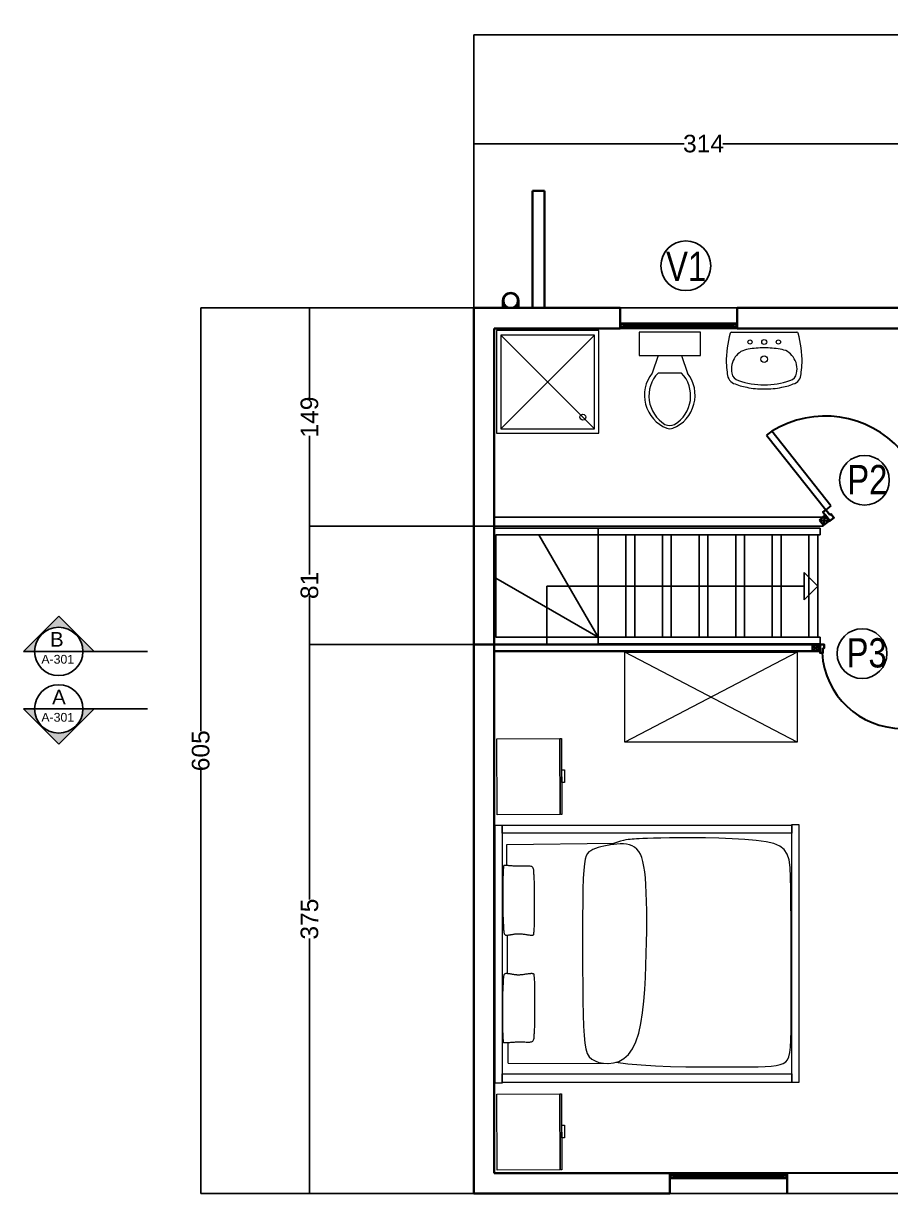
# Model space of a CAD drawing. Header units: millimetres. Extents: x 63 to 29918, y -8634 to 9350.
# Drawn here: x 17622 to 23547, y 3 to 7997 of the extents above; entities that cross this region are included whole.
import ezdxf

# ---------------------------------------------------------------- set-up
doc = ezdxf.new("R2010")
doc.units = ezdxf.units.MM
for name, color, linetype, lineweight in [('A-DOOR-FULL', 4, 'Continuous', 30), ('A-FLOR-LEVL', 7, 'Continuous', 25), ('A-FLOR-PATT', 8, 'Continuous', 18), ('A-FURN', 253, 'Continuous', 15), ('A-FURN-', 253, 'Continuous', 15), ('A-GLAZ-FULL', 4, 'Continuous', 25), ('A-WALL-FULL', 7, 'Continuous', 35)]:
    doc.layers.add(name, color=color, linetype=linetype, lineweight=lineweight)
doc.layers.add('G-ANNO-LOGO', color=3, linetype='Continuous')
doc.layers.add('quote', color=3, linetype='Continuous')
doc.styles.add('ARIAL', font='arial.ttf')
doc.styles.add('E-ROMANS', font='romans.shx', dxfattribs={"width": 0.8})
doc.styles.get("Standard").update_dxf_attribs({"font": 'arial.ttf'})
doc.dimstyles.new('E-0100_TICK_12', dxfattribs={"dimscale": 0.001, "dimtxt": 120000, "dimasz": 120, "dimexe": 60, "dimexo": 40, "dimgap": 60, "dimtad": 0, "dimrnd": 0.0005, "dimzin": 0, "dimdsep": 46, "dimtxsty": 'E-ROMANS', "dimblk": 'OBLIQUE', "dimcen": 60, "dimclrd": 256, "dimclre": 256, "dimclrt": 3, "dimadec": 0, "dimazin": 0, "dimtfac": 1, "dimtmove": 1, "dimatfit": 3, "dimldrblk": 'OPEN90', "dimfxl": 1, "dimtfillclr": 3, "dimtolj": 1, "dimtzin": 0, "dimlwd": -1, "dimarcsym": 0})

# ---------------------------------------------------------------- blocks, each defined once
blk = doc.blocks.new('32456')
at = {"layer": 'A-FURN', "color": 253}
for points in [[(6126.19, -4764.34), (5952.19, -4764.34), (5952.19, -4759.65), (6126.19, -4759.65)], [(5958.45, -4959.95), (5952.75, -4959.95), (5952.75, -4764.34), (5958.45, -4764.34)], [(5987.13, -4764.96), (5988.69, -4764.93), (5990.41, -4764.9), (5992.24, -4764.89), (5994.16, -4764.88), (5996.12, -4764.87), (5998.08, -4764.87), (6000.02, -4764.87), (6001.9, -4764.87), (6003.67, -4764.87), (6005.36, -4764.87), (6006.94, -4764.87), (6008.43, -4764.88), (6009.83, -4764.89), (6011.15, -4764.9), (6012.37, -4764.93), (6013.52, -4764.96), (6014.59, -4764.99), (6015.58, -4765.04), (6016.51, -4765.09), (6017.39, -4765.14), (6018.23, -4765.19), (6019.03, -4765.23), (6019.8, -4765.28), (6020.56, -4765.31), (6021.3, -4765.35), (6022.03, -4765.37), (6022.73, -4765.41), (6023.38, -4765.45), (6023.99, -4765.51), (6024.54, -4765.59), (6025.02, -4765.7), (6025.42, -4765.84), (6025.74, -4766.02), (6025.97, -4766.24), (6026.14, -4766.49), (6026.25, -4766.78), (6026.31, -4767.08), (6026.33, -4767.41), (6026.32, -4767.76), (6026.29, -4768.11), (6026.25, -4768.48), (6026.21, -4768.86), (6026.15, -4769.23), (6026.1, -4769.62), (6026.04, -4770), (6025.98, -4770.37), (6025.91, -4770.75), (6025.85, -4771.11), (6025.78, -4771.47), (6025.72, -4771.82), (6025.66, -4772.16), (6025.6, -4772.51), (6025.54, -4772.86), (6025.5, -4773.23), (6025.45, -4773.61), (6025.42, -4774), (6025.39, -4774.41), (6025.37, -4774.85), (6025.36, -4775.31), (6025.37, -4775.79), (6025.38, -4776.3), (6025.41, -4776.82), (6025.45, -4777.38), (6025.51, -4777.95), (6025.58, -4778.55), (6025.67, -4779.17), (6025.76, -4779.79), (6025.86, -4780.41), (6025.95, -4781.02), (6026.05, -4781.62), (6026.13, -4782.19), (6026.2, -4782.72), (6026.26, -4783.22), (6026.3, -4783.67), (6026.32, -4784.07), (6026.32, -4784.44), (6026.3, -4784.76), (6026.26, -4785.03), (6026.2, -4785.26), (6026.12, -4785.45), (6026.01, -4785.59), (6025.87, -4785.69), (6025.7, -4785.76), (6025.51, -4785.81), (6025.28, -4785.84), (6025.02, -4785.87), (6024.72, -4785.88), (6024.38, -4785.9), (6023.99, -4785.93), (6023.55, -4785.97), (6023.02, -4786.01), (6022.39, -4786.06), (6021.63, -4786.1), (6020.72, -4786.15), (6019.64, -4786.19), (6018.37, -4786.23), (6016.9, -4786.26), (6015.25, -4786.28), (6013.47, -4786.29), (6011.59, -4786.31), (6009.65, -4786.31), (6007.68, -4786.31), (6005.73, -4786.32), (6003.83, -4786.32), (6002.01, -4786.32), (6000.29, -4786.31), (5998.65, -4786.31), (5997.11, -4786.31), (5995.66, -4786.29), (5994.31, -4786.28), (5993.06, -4786.26), (5991.9, -4786.23), (5990.83, -4786.19), (5989.86, -4786.15), (5988.95, -4786.1), (5988.11, -4786.06), (5987.32, -4786.01), (5986.56, -4785.96), (5985.83, -4785.92), (5985.11, -4785.88), (5984.39, -4785.85), (5983.68, -4785.82), (5983, -4785.76), (5982.36, -4785.69), (5981.76, -4785.56), (5981.23, -4785.39), (5980.77, -4785.15), (5980.4, -4784.83), (5980.12, -4784.43), (5979.92, -4783.95), (5979.8, -4783.39), (5979.73, -4782.77), (5979.71, -4782.09), (5979.72, -4781.37), (5979.75, -4780.6), (5979.79, -4779.81), (5979.81, -4779), (5979.83, -4778.17), (5979.85, -4777.34), (5979.85, -4776.5), (5979.85, -4775.67), (5979.83, -4774.86), (5979.81, -4774.07), (5979.79, -4773.3), (5979.75, -4772.56), (5979.71, -4771.86), (5979.66, -4771.2), (5979.61, -4770.57), (5979.56, -4769.97), (5979.52, -4769.41), (5979.47, -4768.89), (5979.44, -4768.4), (5979.41, -4767.95), (5979.39, -4767.53), (5979.37, -4767.15), (5979.36, -4766.81), (5979.35, -4766.51), (5979.35, -4766.25), (5979.35, -4766.02), (5979.35, -4765.84), (5979.35, -4765.7), (5979.37, -4765.59), (5979.4, -4765.51), (5979.47, -4765.45), (5979.58, -4765.41), (5979.76, -4765.37), (5979.99, -4765.35), (5980.31, -4765.31), (5980.72, -4765.28), (5981.23, -4765.23), (5981.85, -4765.19), (5982.6, -4765.14), (5983.49, -4765.09), (5984.53, -4765.04), (5985.74, -4764.99)], [(6091.25, -4764.96), (6089.69, -4764.93), (6087.97, -4764.9), (6086.14, -4764.89), (6084.22, -4764.88), (6082.26, -4764.87), (6080.3, -4764.87), (6078.36, -4764.87), (6076.48, -4764.87), (6074.71, -4764.87), (6073.03, -4764.87), (6071.44, -4764.87), (6069.95, -4764.88), (6068.55, -4764.89), (6067.24, -4764.9), (6066.01, -4764.93), (6064.86, -4764.96), (6063.8, -4764.99), (6062.8, -4765.04), (6061.87, -4765.09), (6060.99, -4765.14), (6060.15, -4765.19), (6059.35, -4765.23), (6058.58, -4765.28), (6057.82, -4765.31), (6057.08, -4765.35), (6056.35, -4765.37), (6055.65, -4765.41), (6055, -4765.45), (6054.39, -4765.51), (6053.84, -4765.59), (6053.36, -4765.7), (6052.96, -4765.84), (6052.64, -4766.02), (6052.41, -4766.24), (6052.24, -4766.49), (6052.13, -4766.78), (6052.08, -4767.08), (6052.06, -4767.41), (6052.06, -4767.76), (6052.09, -4768.11), (6052.13, -4768.48), (6052.17, -4768.86), (6052.23, -4769.23), (6052.28, -4769.62), (6052.34, -4770), (6052.4, -4770.37), (6052.47, -4770.75), (6052.53, -4771.11), (6052.6, -4771.47), (6052.66, -4771.82), (6052.72, -4772.16), (6052.78, -4772.51), (6052.84, -4772.86), (6052.88, -4773.23), (6052.93, -4773.61), (6052.96, -4774), (6052.99, -4774.41), (6053.01, -4774.85), (6053.02, -4775.31), (6053.01, -4775.79), (6053, -4776.3), (6052.97, -4776.82), (6052.93, -4777.38), (6052.87, -4777.95), (6052.8, -4778.55), (6052.72, -4779.17), (6052.62, -4779.79), (6052.53, -4780.41), (6052.43, -4781.02), (6052.33, -4781.62), (6052.25, -4782.19), (6052.18, -4782.72), (6052.12, -4783.22), (6052.08, -4783.67), (6052.06, -4784.07), (6052.06, -4784.44), (6052.08, -4784.76), (6052.12, -4785.03), (6052.18, -4785.26), (6052.26, -4785.45), (6052.37, -4785.59), (6052.51, -4785.69), (6052.68, -4785.76), (6052.87, -4785.81), (6053.1, -4785.84), (6053.37, -4785.87), (6053.67, -4785.88), (6054, -4785.9), (6054.39, -4785.93), (6054.83, -4785.97), (6055.36, -4786.01), (6055.99, -4786.06), (6056.75, -4786.1), (6057.66, -4786.15), (6058.74, -4786.19), (6060.01, -4786.23), (6061.48, -4786.26), (6063.13, -4786.28), (6064.91, -4786.29), (6066.79, -4786.31), (6068.73, -4786.31), (6070.7, -4786.31), (6072.65, -4786.32), (6074.55, -4786.32), (6076.37, -4786.32), (6078.09, -4786.31), (6079.73, -4786.31), (6081.27, -4786.31), (6082.72, -4786.29), (6084.07, -4786.28), (6085.33, -4786.26), (6086.48, -4786.23), (6087.55, -4786.19), (6088.52, -4786.15), (6089.43, -4786.1), (6090.27, -4786.06), (6091.06, -4786.01), (6091.82, -4785.96), (6092.55, -4785.92), (6093.28, -4785.88), (6093.99, -4785.85), (6094.7, -4785.82), (6095.38, -4785.76), (6096.02, -4785.69), (6096.62, -4785.56), (6097.15, -4785.39), (6097.61, -4785.15), (6097.98, -4784.83), (6098.26, -4784.43), (6098.46, -4783.95), (6098.58, -4783.39), (6098.65, -4782.77), (6098.67, -4782.09), (6098.66, -4781.37), (6098.63, -4780.6), (6098.6, -4779.81), (6098.57, -4779), (6098.55, -4778.17), (6098.53, -4777.34), (6098.53, -4776.5), (6098.53, -4775.67), (6098.55, -4774.86), (6098.57, -4774.07), (6098.6, -4773.3), (6098.63, -4772.56), (6098.67, -4771.86), (6098.72, -4771.2), (6098.77, -4770.57), (6098.82, -4769.97), (6098.86, -4769.41), (6098.91, -4768.89), (6098.94, -4768.4), (6098.97, -4767.95), (6098.99, -4767.53), (6099.01, -4767.15), (6099.02, -4766.81), (6099.03, -4766.51), (6099.03, -4766.25), (6099.03, -4766.02), (6099.03, -4765.84), (6099.03, -4765.7), (6099.02, -4765.59), (6098.98, -4765.51), (6098.91, -4765.45), (6098.8, -4765.41), (6098.63, -4765.37), (6098.39, -4765.35), (6098.07, -4765.31), (6097.66, -4765.28), (6097.15, -4765.23), (6096.53, -4765.19), (6095.78, -4765.14), (6094.89, -4765.09), (6093.85, -4765.04), (6092.64, -4764.99)], [(6126.19, -4959.95), (6120.95, -4959.95), (6120.95, -4764.34), (6126.19, -4764.34)], [(5967.19, -4827.07), (5966.23, -4829.74), (5965.61, -4832.81), (5965.45, -4836.14), (5965.85, -4839.62), (5966.92, -4843.11), (5968.78, -4846.49), (5971.54, -4849.62), (5975.31, -4852.39), (5980.16, -4854.69), (5985.96, -4856.55), (5992.55, -4858.02), (5999.77, -4859.16), (6007.46, -4860.01), (6015.46, -4860.63), (6023.59, -4861.08), (6031.7, -4861.4), (6039.64, -4861.65), (6047.34, -4861.82), (6054.77, -4861.93), (6061.86, -4861.96), (6068.56, -4861.92), (6074.84, -4861.81), (6080.65, -4861.62), (6085.92, -4861.37), (6090.64, -4861.03), (6094.81, -4860.61), (6098.47, -4860.08), (6101.64, -4859.43), (6104.37, -4858.64), (6106.67, -4857.69), (6108.58, -4856.58), (6110.13, -4855.27), (6111.36, -4853.77), (6112.28, -4852.09), (6112.94, -4850.25), (6113.36, -4848.29), (6113.57, -4846.22), (6113.62, -4844.08), (6113.51, -4841.89), (6113.3, -4839.67), (6113, -4837.45), (6112.62, -4835.26), (6112.17, -4833.12), (6111.65, -4831.07), (6111.08, -4829.13), (6110.44, -4827.32), (6109.76, -4825.68), (6109.03, -4824.24), (6108.22, -4823), (6107.15, -4821.97), (6105.61, -4821.12), (6103.38, -4820.43), (6100.23, -4819.89), (6095.96, -4819.47), (6090.34, -4819.15), (6083.16, -4818.92), (6074.31, -4818.75), (6064.1, -4818.65), (6052.97, -4818.61), (6041.35, -4818.62), (6029.65, -4818.68), (6018.31, -4818.78), (6007.76, -4818.93), (5998.42, -4819.12), (5990.62, -4819.35), (5984.29, -4819.68), (5979.25, -4820.16), (5975.31, -4820.86), (5972.32, -4821.84), (5970.09, -4823.16), (5968.44, -4824.89)], [(6126.71, -4964.67), (5952.75, -4964.67), (5952.75, -4959.95), (6126.71, -4959.95)]]:
    blk.add_lwpolyline(points, close=True, dxfattribs=at)
for points in [[(5965.76, -4768.54), (5965.48, -4835.48)], [(5965.76, -4768.54), (5979.44, -4768.44)], [(6026.29, -4768.11), (6052.08, -4767.93)], [(6098.99, -4767.59), (6113.12, -4767.49), (6114.17, -4839.67)], [(5966.33, -4841.19), (5965.28, -4849.11), (5964.49, -4858.11), (5963.93, -4867.88), (5963.55, -4878.09), (5963.32, -4888.43), (5963.2, -4898.58), (5963.16, -4908.22), (5963.15, -4917.03), (5963.16, -4924.76), (5963.19, -4931.43), (5963.28, -4937.13), (5963.45, -4941.95), (5963.73, -4945.96), (5964.15, -4949.26), (5964.74, -4951.92), (5965.53, -4954.05), (5966.56, -4955.72), (5968, -4956.99), (5970.03, -4957.91), (5972.85, -4958.55), (5976.62, -4958.96), (5981.55, -4959.19), (5987.82, -4959.3), (5995.61, -4959.34), (6005, -4959.37), (6015.68, -4959.39), (6027.23, -4959.4), (6039.22, -4959.39), (6051.22, -4959.36), (6062.83, -4959.32), (6073.62, -4959.26), (6083.16, -4959.17), (6091.13, -4959.03), (6097.61, -4958.69), (6102.78, -4957.97), (6106.8, -4956.69), (6109.86, -4954.67), (6112.13, -4951.74), (6113.79, -4947.72), (6115.01, -4942.44), (6115.94, -4935.79), (6116.63, -4928.04), (6117.13, -4919.52), (6117.45, -4910.58), (6117.63, -4901.55), (6117.7, -4892.78), (6117.69, -4884.62), (6117.63, -4877.39), (6117.56, -4871.36), (6117.46, -4866.45), (6117.36, -4862.52), (6117.24, -4859.41), (6117.13, -4856.96), (6117.01, -4855.01), (6116.89, -4853.43), (6116.77, -4852.04), (6116.66, -4850.72), (6116.51, -4849.36), (6116.3, -4847.9), (6115.97, -4846.26), (6115.5, -4844.36), (6114.84, -4842.13), (6113.96, -4839.48), (6112.81, -4836.36)]]:
    blk.add_lwpolyline(points, dxfattribs=at)
blk = doc.blocks.new('A$C058B6327')
for points in [[(-70.87, 5.56), (-120.93, 5.56), (-120.93, 46.9), (-70.87, 46.9)], [(-120.77, 5.22), (-70.87, 5.22), (-70.87, 4.23), (-120.77, 4.23)], [(-99.79, 4.23), (-91.53, 4.23), (-91.53, 2.41), (-99.79, 2.41)]]:
    blk.add_lwpolyline(points, close=True)
blk = doc.blocks.new('A$C64EC0600')
blk.add_lwpolyline([(-221.3, 105.1), (-93.92, 105.1), (-93.92, 38.61), (-221.3, 38.61)], close=True)
blk = doc.blocks.new('_Oblique')
at = {"color": 0, "linetype": 'ByBlock', "lineweight": -2}
blk.add_line((-0.5, -0.5), (0.5, 0.5), dxfattribs=at)
blk = doc.blocks.new('*D37')
at = {"layer": 'quote', "lineweight": -2, "transparency": 16777216}
for p, q in [((20699.2, 3753.5), (19577.1, 3753.5)), ((20699.2, 3.5), (19577.1, 3.5))]:
    blk.add_line(p, q, dxfattribs=at)
at = {"layer": 'quote', "transparency": 16777216}
for p, q in [((19577.2, 3753.5), (19577.2, 2011.5)), ((19577.2, 3.5), (19577.2, 1745.5))]:
    blk.add_line(p, q, dxfattribs=at)
at = {"layer": 'quote', "transparency": 16777216, "xscale": 0.12, "yscale": 0.12, "zscale": 0.12}
for p, rotation in [((19577.2, 3753.5), 90), ((19577.2, 3.5), 270)]:
    blk.add_blockref('_Oblique', p, dxfattribs=dict(at, rotation=rotation))
at = {"layer": 'quote', "color": 3, "transparency": 16777216, "insert": (19577.2, 1878.5), "char_height": 120, "attachment_point": 5, "rotation": 90, "style": 'ARIAL'}
blk.add_mtext('\\A1;375', dxfattribs=at)
blk = doc.blocks.new('_Open90')
at = {"color": 0, "linetype": 'ByBlock', "lineweight": -2}
for p, q in [((0, 0), (-1, 0)), ((-0.5, 0.5), (0, 0)), ((0, 0), (-0.5, -0.5))]:
    blk.add_line(p, q, dxfattribs=at)
blk = doc.blocks.new('*D38')
at = {"layer": 'quote', "lineweight": -2, "transparency": 16777216}
for p, q in [((20839.2, 4562.5), (19577.1, 4562.5)), ((20699.2, 3753.5), (19577.1, 3753.5))]:
    blk.add_line(p, q, dxfattribs=at)
at = {"layer": 'quote', "transparency": 16777216}
for p, q in [((19577.2, 4562.5), (19577.2, 4232.5)), ((19577.2, 3753.5), (19577.2, 4083.5))]:
    blk.add_line(p, q, dxfattribs=at)
at = {"layer": 'quote', "transparency": 16777216, "xscale": 0.12, "yscale": 0.12, "zscale": 0.12}
for p, rotation in [((19577.2, 4562.5), 90), ((19577.2, 3753.5), 270)]:
    blk.add_blockref('_Oblique', p, dxfattribs=dict(at, rotation=rotation))
at = {"layer": 'quote', "color": 3, "transparency": 16777216, "insert": (19577.2, 4158), "char_height": 120, "attachment_point": 5, "rotation": 90, "style": 'ARIAL'}
blk.add_mtext('\\A1;81', dxfattribs=at)
blk = doc.blocks.new('*D39')
at = {"layer": 'quote', "lineweight": -2, "transparency": 16777216}
for p, q in [((20699.2, 6053.5), (19577.1, 6053.5)), ((20699.2, 4562.5), (19577.1, 4562.5))]:
    blk.add_line(p, q, dxfattribs=at)
at = {"layer": 'quote', "transparency": 16777216}
for p, q in [((19577.2, 6053.5), (19577.2, 5435.1)), ((19577.2, 4562.5), (19577.2, 5180.9))]:
    blk.add_line(p, q, dxfattribs=at)
at = {"layer": 'quote', "transparency": 16777216, "xscale": 0.12, "yscale": 0.12, "zscale": 0.12}
for p, rotation in [((19577.2, 6053.5), 90), ((19577.2, 4562.5), 270)]:
    blk.add_blockref('_Oblique', p, dxfattribs=dict(at, rotation=rotation))
at = {"layer": 'quote', "color": 3, "transparency": 16777216, "insert": (19577.2, 5308), "char_height": 120, "attachment_point": 5, "rotation": 90, "style": 'ARIAL'}
blk.add_mtext('\\A1;149', dxfattribs=at)
blk = doc.blocks.new('*D41')
at = {"layer": 'quote', "lineweight": -2, "transparency": 16777216}
for p, q in [((20699.2, 6053.5), (20699.2, 7175.6)), ((23839.2, 6053.5), (23839.2, 7175.6))]:
    blk.add_line(p, q, dxfattribs=at)
at = {"layer": 'quote', "transparency": 16777216}
for p, q in [((20699.2, 7175.6), (22136.9, 7175.6)), ((23839.2, 7175.6), (22401.5, 7175.6))]:
    blk.add_line(p, q, dxfattribs=at)
at = {"layer": 'quote', "transparency": 16777216, "xscale": 0.12, "yscale": 0.12, "zscale": 0.12, "rotation": 180}
blk.add_blockref('_Oblique', (20699.2, 7175.6), dxfattribs=at)
at = {"layer": 'quote', "transparency": 16777216, "xscale": 0.12, "yscale": 0.12, "zscale": 0.12}
blk.add_blockref('_Oblique', (23839.2, 7175.6), dxfattribs=at)
at = {"layer": 'quote', "color": 3, "transparency": 16777216, "insert": (22269.2, 7175.6), "char_height": 120, "attachment_point": 5, "style": 'ARIAL'}
blk.add_mtext('\\A1;314', dxfattribs=at)
blk = doc.blocks.new('*D42')
at = {"layer": 'quote', "lineweight": -2, "transparency": 16777216}
for p, q in [((20699.2, 6822.4), (20699.2, 7918.6)), ((26839.2, 6053.5), (26839.2, 7918.6))]:
    blk.add_line(p, q, dxfattribs=at)
at = {"layer": 'quote', "transparency": 16777216}
for p, q in [((20699.2, 7918.5), (23636.5, 7918.5)), ((26839.2, 7918.5), (23901.9, 7918.5))]:
    blk.add_line(p, q, dxfattribs=at)
at = {"layer": 'quote', "transparency": 16777216, "xscale": 0.12, "yscale": 0.12, "zscale": 0.12, "rotation": 180}
blk.add_blockref('_Oblique', (20699.2, 7918.5), dxfattribs=at)
at = {"layer": 'quote', "transparency": 16777216, "xscale": 0.12, "yscale": 0.12, "zscale": 0.12}
blk.add_blockref('_Oblique', (26839.2, 7918.5), dxfattribs=at)
at = {"layer": 'quote', "color": 3, "transparency": 16777216, "insert": (23769.2, 7918.5), "char_height": 120, "attachment_point": 5, "style": 'ARIAL'}
blk.add_mtext('\\A1;614', dxfattribs=at)
blk = doc.blocks.new('*D43')
at = {"layer": 'quote', "lineweight": -2, "transparency": 16777216}
for p, q in [((20699.2, 6053.5), (18833.9, 6053.5)), ((20699.2, 3.5), (18833.9, 3.5))]:
    blk.add_line(p, q, dxfattribs=at)
at = {"layer": 'quote', "transparency": 16777216}
for p, q in [((18833.9, 6053.5), (18833.9, 3161.9)), ((18833.9, 3.5), (18833.9, 2895.1))]:
    blk.add_line(p, q, dxfattribs=at)
at = {"layer": 'quote', "transparency": 16777216, "xscale": 0.12, "yscale": 0.12, "zscale": 0.12}
for p, rotation in [((18833.9, 6053.5), 90), ((18833.9, 3.5), 270)]:
    blk.add_blockref('_Oblique', p, dxfattribs=dict(at, rotation=rotation))
at = {"layer": 'quote', "color": 3, "transparency": 16777216, "insert": (18833.9, 3028.5), "char_height": 120, "attachment_point": 5, "rotation": 90, "style": 'ARIAL'}
blk.add_mtext('\\A1;605', dxfattribs=at)

msp = doc.modelspace()

# ---------------------------------------------------------------- hatches: boundary and pattern name
at = {"layer": 'A-FLOR-PATT'}
for points in [[(21715.312, 5947.25), (21715.312, 5949.75), (21698.645, 5949.75), (21698.645, 5923.5), (21715.312, 5923.5), (21715.312, 5926), (21701.145, 5926), (21701.145, 5947.25)], [(21698.645, 5949.75), (21698.645, 5923.5), (21715.312, 5923.5), (21715.312, 5926), (21701.145, 5926), (21701.145, 5947.25), (21715.312, 5947.25), (21715.312, 5949.75)], [(21698.645, 5949.75), (21698.645, 5923.5), (21715.312, 5923.5), (21715.312, 5926), (21701.145, 5926), (21701.145, 5947.25), (21715.312, 5947.25), (21715.312, 5949.75)], [(21698.645, 5949.75), (21698.645, 5923.5), (21715.312, 5923.5), (21715.312, 5926), (21701.145, 5926), (21701.145, 5947.25), (21715.312, 5947.25), (21715.312, 5949.75)], [(22499.153, 5949.75), (22499.153, 5923.5), (22482.487, 5923.5), (22482.487, 5926), (22496.653, 5926), (22496.653, 5947.25), (22482.487, 5947.25), (22482.487, 5949.75)], [(22499.153, 5949.75), (22499.153, 5923.5), (22482.487, 5923.5), (22482.487, 5926), (22496.653, 5926), (22496.653, 5947.25), (22482.487, 5947.25), (22482.487, 5949.75)], [(22499.153, 5949.75), (22499.153, 5923.5), (22482.487, 5923.5), (22482.487, 5926), (22496.653, 5926), (22496.653, 5947.25), (22482.487, 5947.25), (22482.487, 5949.75)], [(22482.539, 5947.25), (22482.539, 5949.75), (22499.206, 5949.75), (22499.206, 5923.5), (22482.539, 5923.5), (22482.539, 5926), (22496.706, 5926), (22496.706, 5947.25)], [(22055.873, 109.75), (22055.873, 107.25), (22039.206, 107.25), (22039.206, 133.5), (22055.873, 133.5), (22055.873, 131), (22041.706, 131), (22041.706, 109.75)], [(22824.101, 109.75), (22824.101, 107.25), (22840.767, 107.25), (22840.767, 133.5), (22824.101, 133.5), (22824.101, 131), (22838.267, 131), (22838.267, 109.75)]]:
    msp.add_hatch(color=256, dxfattribs=at).paths.add_polyline_path(points)
at = {"layer": 'G-ANNO-LOGO'}
h = msp.add_hatch(dxfattribs=at)
h.set_pattern_fill('ANGLE', color=256, scale=0.275)
h.set_pattern_definition([(360, (17717.6397, 2501.753), (7e-10, 1.920875), [1.397, -0.523875]), (90, (17717.6397, 2501.753), (-1.920875, 7e-10), [1.397, -0.523875])])
h.paths.add_polyline_path([(17698.598, 3706.848), (17622.398, 3706.848), (17863.762, 3948.213), (18105.127, 3706.848), (18028.927, 3706.848, 1)])
h = msp.add_hatch(dxfattribs=at)
h.set_pattern_fill('ANGLE', color=256, scale=0.275)
h.set_pattern_definition([(360, (17717.6397, 1143.6948), (7e-10, 1.920875), [1.397, -0.523875]), (90, (17717.6397, 1143.6948), (-1.920875, 7e-10), [1.397, -0.523875])])
h.paths.add_polyline_path([(17698.598, 3314.247), (17622.398, 3314.247), (17863.762, 3072.883), (18105.127, 3314.247), (18028.927, 3314.247, -1)])

# ---------------------------------------------------------------- linework, layer by layer
for p, q in [((23100.627, 4639.252), (23081.375, 4623.613)), ((20839.198, 4623.613), (23081.375, 4623.613)), ((23065.206, 4503.5), (23065.206, 4548.5))]:
    msp.add_line(p, q)
at = {"layer": 'A-DOOR-FULL'}
for p, q in [((22735.491, 5211.703), (22700.249, 5183.721)), ((23139.673, 4702.648), (22735.491, 5211.703)), ((22700.249, 5183.721), (23104.431, 4674.666)), ((23139.673, 4702.648), (23104.431, 4674.666))]:
    msp.add_line(p, q, dxfattribs=at)
for centre, radius, start, end in [((23099.455, 4618.146), 696.26, 41.8388676, 121.5162492), ((23626.853, 3729.802), 549.066, 183.4772659, 270)]:
    msp.add_arc(centre, radius, start, end, dxfattribs=at)
at = {"layer": 'A-FLOR-LEVL'}
for p, q in [((22499.206, 6053.5), (21699.206, 6053.5)), ((21699.206, 5913.5), (22499.206, 5913.5)), ((23065.206, 4548.5), (20839.206, 4548.5)), ((21145.061, 4503.5), (20849.206, 4503.5)), ((20849.206, 4207.645), (20849.206, 4503.5)), ((20849.206, 4207.645), (20849.206, 4503.5)), ((21549.206, 4503.5), (21145.061, 4503.5)), ((21549.206, 3803.5), (21145.061, 4503.5)), ((21549.206, 4503.5), (21549.206, 4548.5)), ((21549.206, 4503.5), (21549.206, 4548.5)), ((23019.023, 4503.5), (21549.206, 4503.5)), ((21549.206, 3758.5), (21549.206, 4503.5)), ((21739.206, 3803.5), (21739.206, 4503.5)), ((21799.206, 3803.5), (21799.206, 4503.5)), ((21989.206, 3803.5), (21989.206, 4503.5)), ((22049.206, 3803.5), (22049.206, 4503.5)), ((22239.206, 3803.5), (22239.206, 4503.5)), ((22299.206, 3803.5), (22299.206, 4503.5)), ((22489.206, 3803.5), (22489.206, 4503.5)), ((22549.206, 3803.5), (22549.206, 4503.5)), ((22739.206, 3803.5), (22739.206, 4503.5)), ((22799.206, 3803.5), (22799.206, 4503.5)), ((22989.206, 3803.5), (22989.206, 4503.5)), ((23019.023, 4503.5), (23065.206, 4503.5)), ((23049.206, 3803.5), (23049.206, 4503.5)), ((22956.339, 4060.633), (22956.339, 4246.367)), ((23049.206, 4153.5), (22956.339, 4246.367)), ((20849.206, 3803.5), (20849.206, 4207.645)), ((20849.206, 3803.5), (20849.206, 4207.645)), ((21549.206, 3803.5), (20849.206, 4207.645)), ((21199.206, 4153.5), (22956.339, 4153.5)), ((21199.206, 4153.5), (21199.206, 3753.5)), ((23049.206, 4153.5), (22956.339, 4060.633)), ((21549.206, 3803.5), (20849.206, 3803.5)), ((21549.206, 3803.5), (23065.206, 3803.5)), ((23065.206, 3758.5), (21549.206, 3758.5)), ((23065.206, 3758.5), (23065.206, 3803.5)), ((23839.206, 3.5), (22039.206, 3.5))]:
    msp.add_line(p, q, dxfattribs=at)
msp.add_lwpolyline([(23086.767, 4562.5), (20839.206, 4562.5)], dxfattribs=at)
at = {"layer": 'A-FURN'}
for p, q in [((21524.206, 5868.5), (20884.206, 5228.5)), ((21524.206, 5228.5), (20884.206, 5868.5)), ((22461.13, 5888.703), (22906.577, 5888.703)), ((21958.751, 5728.703), (21918.751, 5608.703)), ((22118.751, 5728.703), (22158.751, 5608.703)), ((22118.751, 5608.703), (21958.751, 5608.703)), ((22909.976, 3702.81), (21732.053, 3087.949)), ((22909.976, 3087.949), (21732.053, 3702.81))]:
    msp.add_line(p, q, dxfattribs=at)
for points in [[(21554.206, 5898.5), (20854.206, 5898.5), (20854.206, 5198.5), (21554.206, 5198.5)], [(21524.206, 5868.5), (20884.206, 5868.5), (20884.206, 5228.5), (21524.206, 5228.5)], [(22248.751, 5728.703), (22248.751, 5888.703), (21828.751, 5888.703), (21828.751, 5728.703)]]:
    msp.add_lwpolyline(points, close=True, dxfattribs=at)
for centre, radius in [((22683.854, 5820.678), 17.006), ((22586.675, 5820.678), 14.577), ((22781.032, 5820.678), 14.577), ((22683.854, 5704.064), 22.351), ((21445.024, 5307.682), 20)]:
    msp.add_circle(centre, radius, dxfattribs=at)
for centre, radius, start, end in [((23164.828, 5683.86), 740.129, 164.5102645, 180.4251624), ((22460.62, 5879.443), 9.274, 86.8480342, 167.0369429), ((22907.087, 5879.443), 9.274, 12.9630571, 93.1519658), ((22202.879, 5683.86), 740.129, 359.5748376, 15.4897355), ((22602.443, 5616.712), 158.35, 100.0042527, 119.2699187), ((22687.952, 4964.158), 816.357, 90.2876227, 97.9576386), ((22679.756, 4964.158), 816.357, 82.0423614, 89.7123773), ((22752.425, 5562.921), 213.579, 65.0006685, 79.110678), ((23301.416, 5725.253), 877.948, 183.0612078, 187.2669404), ((22598.386, 5637.182), 138.831, 143.6903313, 192.3187227), ((22595.561, 5639.585), 135.131, 121.4665215, 143.8019316), ((22772.147, 5639.585), 135.131, 36.1980684, 58.5334785), ((22769.321, 5637.182), 138.831, 347.6812773, 36.3096687), ((22066.292, 5725.253), 877.948, 352.7330596, 356.9387922), ((22109.142, 5457.093), 243.38, 141.4691097, 247.9714347), ((22122.75, 5452.355), 226.584, 136.3677254, 238.9468239), ((21968.361, 5457.094), 243.381, 292.0284333, 38.5307064), ((21954.753, 5452.356), 226.584, 301.0530066, 43.6320922), ((22511.636, 5610.473), 81.202, 177.3697422, 242.4773375), ((22522.019, 5615.075), 59.741, 187.223352, 256.6972128), ((22845.688, 5615.075), 59.741, 283.3027872, 352.776648), ((22856.071, 5610.473), 81.202, 297.5226625, 2.6302578), ((22646.616, 5949.341), 445.624, 247.2254258, 259.3600706), ((22680.611, 6056.24), 528.208, 250.9575095, 270.3517569), ((22687.096, 6056.24), 528.208, 269.6482431, 289.0424905), ((22721.091, 5949.341), 445.624, 280.6399294, 292.7745742), ((22674.633, 6036.005), 536.095, 258.1273568, 270.985569), ((22693.075, 6036.005), 536.095, 269.014431, 281.8726432), ((22038.751, 5331.174), 80, 245.7318247, 294.268174), ((22038.751, 5308.704), 80, 254.8605283, 285.1394708)]:
    msp.add_arc(centre, radius, start, end, dxfattribs=at)
at = {"layer": 'A-GLAZ-FULL'}
for p, q in [((21698.645, 5949.75), (22499.206, 5949.75)), ((21715.312, 5949.75), (21698.645, 5949.75)), ((21698.645, 5923.5), (22490.562, 5923.5)), ((21701.145, 5926), (21701.145, 5947.25)), ((21715.312, 5926), (21701.145, 5926)), ((21705.312, 5929.958), (21705.312, 5943.292)), ((21705.312, 5943.292), (21734.478, 5943.292)), ((21705.312, 5929.958), (21734.478, 5929.958)), ((21715.312, 5947.25), (21715.312, 5949.75)), ((21715.312, 5923.5), (21715.312, 5926)), ((21724.478, 5939.125), (22473.32, 5939.125)), ((21724.478, 5934.125), (21724.478, 5939.125)), ((21724.478, 5934.125), (22473.32, 5934.125)), ((21734.478, 5939.125), (21734.478, 5943.292)), ((21734.478, 5929.958), (21734.478, 5934.125)), ((22492.487, 5943.292), (22463.32, 5943.292)), ((22463.32, 5939.125), (22463.32, 5943.292)), ((22463.32, 5929.958), (22463.32, 5934.125)), ((22492.487, 5929.958), (22463.32, 5929.958)), ((22473.32, 5939.125), (22473.32, 5934.125)), ((22490.562, 5947.25), (22490.562, 5949.75)), ((22490.562, 5923.5), (22490.562, 5926)), ((22490.562, 5926), (22496.706, 5926)), ((22492.487, 5929.958), (22492.487, 5943.292)), ((22496.706, 5947.25), (22496.706, 5926)), ((22499.206, 5949.75), (22499.206, 5923.5)), ((22840.767, 133.5), (22039.206, 133.5)), ((22039.206, 107.25), (22039.206, 133.5)), ((22840.767, 107.25), (22039.206, 107.25)), ((22041.706, 109.75), (22041.706, 131)), ((22047.851, 131), (22041.706, 131)), ((22045.926, 127.042), (22075.092, 127.042)), ((22045.926, 127.042), (22045.926, 113.708)), ((22045.926, 113.708), (22075.092, 113.708)), ((22047.851, 133.5), (22047.851, 131)), ((22047.851, 109.75), (22047.851, 107.25)), ((22814.934, 122.875), (22065.092, 122.875)), ((22065.092, 117.875), (22065.092, 122.875)), ((22814.934, 117.875), (22065.092, 117.875)), ((22075.092, 127.042), (22075.092, 122.875)), ((22075.092, 117.875), (22075.092, 113.708)), ((22834.101, 127.042), (22804.934, 127.042)), ((22804.934, 127.042), (22804.934, 122.875)), ((22804.934, 117.875), (22804.934, 113.708)), ((22834.101, 113.708), (22804.934, 113.708)), ((22814.934, 122.875), (22814.934, 117.875)), ((22824.101, 133.5), (22824.101, 131)), ((22824.101, 131), (22838.267, 131)), ((22824.101, 109.75), (22824.101, 107.25)), ((22824.101, 107.25), (22840.767, 107.25)), ((22834.101, 127.042), (22834.101, 113.708)), ((22838.267, 131), (22838.267, 109.75))]:
    msp.add_line(p, q, dxfattribs=at)
at = {"layer": 'A-WALL-FULL'}
for p, q in [((21101.706, 6053.5), (21101.706, 6853.5)), ((21101.706, 6853.5), (21181.706, 6853.5)), ((21181.706, 6853.5), (21181.706, 6053.5)), ((20898.56, 6103.5), (20898.56, 6053.5)), ((20898.56, 6103.5), (20898.56, 6053.5)), ((20901.56, 6103.5), (20901.56, 6053.5)), ((20901.56, 6053.5), (20901.56, 6103.5)), ((20901.56, 6103.5), (20901.56, 6053.5)), ((21001.56, 6103.5), (21001.56, 6053.5)), ((21001.56, 6103.5), (21001.56, 6053.5)), ((21001.56, 6103.5), (21001.56, 6053.5)), ((21004.56, 6103.5), (21004.56, 6053.5)), ((21004.56, 6103.5), (21004.56, 6053.5)), ((22899.206, 6053.5), (22499.206, 6053.5)), ((22499.206, 6053.5), (22499.206, 5913.5)), ((23299.206, 6053.5), (22899.206, 6053.5)), ((23699.206, 6053.5), (23299.206, 6053.5)), ((20699.206, 5503.5), (20699.206, 5913.5)), ((20699.206, 5503.5), (20699.206, 5903.5)), ((20839.206, 5913.5), (20839.206, 5503.5)), ((20839.206, 5903.5), (20839.206, 5503.5)), ((22499.206, 5913.5), (22899.206, 5913.5)), ((22899.206, 5913.5), (23299.206, 5913.5)), ((23299.206, 5913.5), (23699.206, 5913.5)), ((20699.206, 5103.5), (20699.206, 5503.5)), ((20699.206, 5103.5), (20699.206, 5503.5)), ((20839.206, 5503.5), (20839.206, 5103.5)), ((20839.206, 5503.5), (20839.206, 5103.5)), ((20699.206, 4703.5), (20699.206, 5103.5)), ((20699.206, 4703.5), (20699.206, 5103.5)), ((20839.206, 5103.5), (20839.206, 4703.5)), ((20839.206, 5103.5), (20839.206, 4703.5)), ((20699.206, 4303.5), (20699.206, 4703.5)), ((20699.206, 4303.5), (20699.206, 4703.5)), ((20839.206, 4703.5), (20839.206, 4303.5)), ((20839.206, 4703.5), (20839.206, 4303.5)), ((23124.928, 4597.435), (23061.704, 4604.695)), ((23096.946, 4632.677), (23089.034, 4570.274)), ((20699.206, 4103.5), (20699.206, 4303.5)), ((20839.206, 4303.5), (20839.206, 4103.5)), ((20699.206, 3753.5), (20839.206, 3753.5)), ((20699.206, 3553.5), (20699.206, 3753.5)), ((20839.206, 3753.5), (20839.206, 3553.5)), ((23065.206, 3753.5), (20839.206, 3753.5)), ((23065.206, 3708.5), (20839.206, 3708.5)), ((23013.134, 3750.556), (23058.137, 3708.5)), ((23013.137, 3708.497), (23058.134, 3749.511)), ((23065.206, 3753.5), (23065.206, 3708.5)), ((20699.206, 3153.5), (20699.206, 3553.5)), ((20839.206, 3553.5), (20839.206, 3153.5)), ((20699.206, 2753.5), (20699.206, 3153.5)), ((20839.206, 3153.5), (20839.206, 2753.5)), ((20699.206, 2353.5), (20699.206, 2753.5)), ((20839.206, 2753.5), (20839.206, 2353.5)), ((20699.206, 1953.5), (20699.206, 2353.5)), ((20839.206, 2353.5), (20839.206, 1953.5)), ((20699.206, 1553.5), (20699.206, 1953.5)), ((20839.206, 1953.5), (20839.206, 1553.5)), ((20699.206, 1153.5), (20699.206, 1553.5)), ((20839.206, 1553.5), (20839.206, 1153.5)), ((20699.206, 753.5), (20699.206, 1153.5)), ((20839.206, 1153.5), (20839.206, 753.5)), ((20699.206, 3.5), (20699.206, 753.5)), ((20839.206, 753.5), (20839.206, 143.5)), ((26699.206, 149.139), (20839.206, 143.5)), ((21239.206, 143.5), (20839.206, 143.5)), ((21639.206, 143.5), (21239.206, 143.5)), ((22039.206, 143.5), (21639.206, 143.5)), ((22039.206, 3.5), (22039.206, 143.5)), ((22840.756, 145.426), (22840.767, 3.5)), ((20839.206, 3.5), (21239.206, 3.5)), ((21239.206, 3.5), (21639.206, 3.5)), ((21639.206, 3.5), (22039.206, 3.5))]:
    msp.add_line(p, q, dxfattribs=at)
for points in [[(20699.206, 5913.5), (20699.206, 6053.5), (21699.206, 6053.5), (21699.206, 5913.5), (20839.206, 5913.5)], [(23112.834, 4623.878), (23112.834, 4623.878), (23084.852, 4659.12), (23104.431, 4674.666), (23132.413, 4639.423)], [(23132.413, 4639.423), (23140.244, 4645.642), (23160.143, 4620.58), (23132.732, 4598.817), (23112.834, 4623.878)], [(20839.206, 4103.5), (20839.206, 3753.5), (20699.206, 3753.5), (20699.206, 4103.5)], [(23084.895, 3729.802), (23094.208, 3729.802), (23094.208, 3753.5), (23065.206, 3753.5), (23065.206, 3721.5)], [(23065.206, 3721.5), (23065.206, 3721.5), (23065.206, 3696.5), (23084.895, 3696.5), (23084.895, 3729.802)], [(20839.206, 3.5), (20699.206, 3.5)], [(20839.206, 3.5), (20699.206, 3.5)], [(20839.206, 3.5), (20699.206, 3.5)], [(20839.206, 3.5), (20699.206, 3.5)], [(20839.206, 3.5), (20699.206, 3.5)], [(20839.206, 3.5), (20699.206, 3.5)], [(20839.206, 3.5), (20699.206, 3.5)], [(20839.206, 3.5), (20699.206, 3.5)], [(20839.206, 3.5), (20699.206, 3.5)], [(20839.206, 3.5), (20699.206, 3.5)], [(20839.206, 3.5), (20699.206, 3.5)], [(20839.206, 3.5), (20699.206, 3.5)], [(20839.206, 3.5), (20699.206, 3.5)], [(20839.206, 3.5), (20699.206, 3.5)], [(20839.206, 3.5), (20699.206, 3.5)], [(20839.206, 3.5), (20699.206, 3.5)]]:
    msp.add_lwpolyline(points, dxfattribs=at)
for points in [[(23061.704, 4604.695), (23096.946, 4632.677), (23124.928, 4597.435), (23089.686, 4569.453)], [(23058.137, 3708.5), (23013.137, 3708.497), (23013.134, 3750.556), (23058.134, 3750.559)]]:
    msp.add_lwpolyline(points, close=True, dxfattribs=at)
at = {"layer": 'A-WALL-FULL', "const_width": 1}
for points in [[(23067.46, 4596.57), (23062.761, 4592.839), (23086.39, 4563.079), (23091.089, 4566.809), (23091.383, 4569.566), (23115.704, 4588.877), (23124.363, 4595.752), (23127.114, 4595.413), (23131.813, 4599.144), (23108.184, 4628.904), (23103.485, 4625.173)], [(23058.681, 3715.502), (23064.681, 3715.502), (23064.679, 3753.004), (23058.679, 3753.004), (23056.735, 3751.525), (23025.679, 3751.524), (23014.624, 3751.523), (23012.679, 3752.997), (23006.679, 3752.996), (23006.681, 3715.499), (23012.681, 3715.499)]]:
    msp.add_lwpolyline(points, dxfattribs=at)
at = {"layer": 'A-WALL-FULL'}
msp.add_circle((20951.56, 6103.5), 50, dxfattribs=at)
msp.add_circle((20951.56, 6103.5), 50, dxfattribs=at)
for radius in [53, 53, 50]:
    msp.add_arc((20951.56, 6103.5), radius, 0, 180, dxfattribs=at)
at = {"layer": 'G-ANNO-LOGO'}
for p, q in [((17622.398, 3706.848), (17863.762, 3948.213)), ((17863.762, 3948.213), (18105.127, 3706.848)), ((18469.206, 3706.848), (17622.398, 3706.848)), ((18469.206, 3314.247), (17622.398, 3314.247)), ((17622.398, 3314.247), (17863.762, 3072.883)), ((17863.762, 3072.883), (18105.127, 3314.247))]:
    msp.add_line(p, q, dxfattribs=at)
for centre in [(17863.762, 3706.848), (17863.762, 3314.247)]:
    msp.add_circle(centre, 165.165, dxfattribs=at)
at = {"layer": 'quote'}
for centre in [(22148.275, 6341.703), (23368.67, 4876.213), (23352.178, 3692.037)]:
    msp.add_circle(centre, 170, dxfattribs=at)

# ---------------------------------------------------------------- block references
at = {"layer": 'A-FURN', "xscale": 9.247563013325543, "yscale": 9.247563013325543, "zscale": 9.247563013325543}
msp.add_blockref('A$C64EC0600', (23778.536, 2730.938), dxfattribs=at)
at = {"layer": 'A-FURN-', "xscale": 10.3863543228552, "yscale": 10.3863543228552, "zscale": 10.3863543228552, "rotation": 90.24167721080113}
for p in [(21340.715, 3848.237), (21340.715, 1421.255)]:
    msp.add_blockref('A$C058B6327', p, dxfattribs=at)
at = {"layer": 'A-FURN-', "color": 7, "xscale": 10.1276723959475, "yscale": 10.1276723959475, "zscale": 10.1276723959475, "rotation": 90}
msp.add_blockref('32456', (-27359.089, -59524.388), dxfattribs=at)

# ---------------------------------------------------------------- texts
at = {"layer": 'G-ANNO-LOGO', "rotation": 360}
for s, width, insert, char_height, attachment_point in [('B', 187.45934, (17897.458, 3839.781), 100, 3), ('A-301', 295.55296, (17968.992, 3683.455), 60, 3), ('A', 187.45934, (17911.671, 3345.575), 100, 9), ('A-301', 295.55296, (17968.992, 3226.105), 60, 9)]:
    msp.add_mtext_dynamic_manual_height_columns(s, width=width, gutter_width=12.5, heights=[0], dxfattribs=dict(at, insert=insert, char_height=char_height, attachment_point=attachment_point))
at = {"layer": 'quote', "char_height": 200, "attachment_point": 1, "style": 'E-ROMANS'}
for s, width, insert in [('{\\fArial|b0|i0|c0|p34;V1}', 0.2174, (22013.672, 6436.952)), ('{\\fArial|b0|i0|c0|p34;P2}', 0.20597, (23251.78, 4981.071)), ('{\\fArial|b0|i0|c0|p34;P3}', 0.23698, (23247.054, 3797.541))]:
    msp.add_mtext_dynamic_manual_height_columns(s, width=width, gutter_width=9, heights=[0], dxfattribs=dict(at, insert=insert))

# ---------------------------------------------------------------- dimensions: what is measured, and where the dimension line sits
at = {"layer": 'quote'}
for base, p1, p2, text, picture, middle in [((26839.206, 7918.5), (20699.206, 6822.322), (26839.206, 6053.5), '614', '*D42', (23769.206, 7918.5)), ((20699.206, 7175.584), (23839.206, 6053.5), (20699.206, 6053.5), '314', '*D41', (22269.206, 7175.584))]:
    dim = msp.add_linear_dim(base=base, p1=p1, p2=p2, text=text, dimstyle='E-0100_TICK_12', override={"dimtxsty": 'ARIAL'}, dxfattribs=at)
    dim.commit()
    dim.dimension.update_dxf_attribs({"geometry": picture, "text_midpoint": middle})
for base, p1, p2, text, picture, middle in [((18833.944, 3.5), (20699.206, 6053.5), (20699.206, 3.5), '605', '*D43', (18833.944, 3028.5)), ((19577.206, 6053.5), (20699.206, 4562.5), (20699.206, 6053.5), '149', '*D39', (19577.206, 5308)), ((19577.206, 4562.5), (20699.206, 3753.5), (20839.206, 4562.5), '81', '*D38', (19577.206, 4158)), ((19577.206, 3753.5), (20699.206, 3.5), (20699.206, 3753.5), '375', '*D37', (19577.206, 1878.5))]:
    dim = msp.add_linear_dim(base=base, p1=p1, p2=p2, angle=90, text=text, dimstyle='E-0100_TICK_12', override={"dimtxsty": 'ARIAL'}, dxfattribs=at)
    dim.commit()
    dim.dimension.update_dxf_attribs({"geometry": picture, "text_midpoint": middle})

doc.saveas('drawing.dxf')
